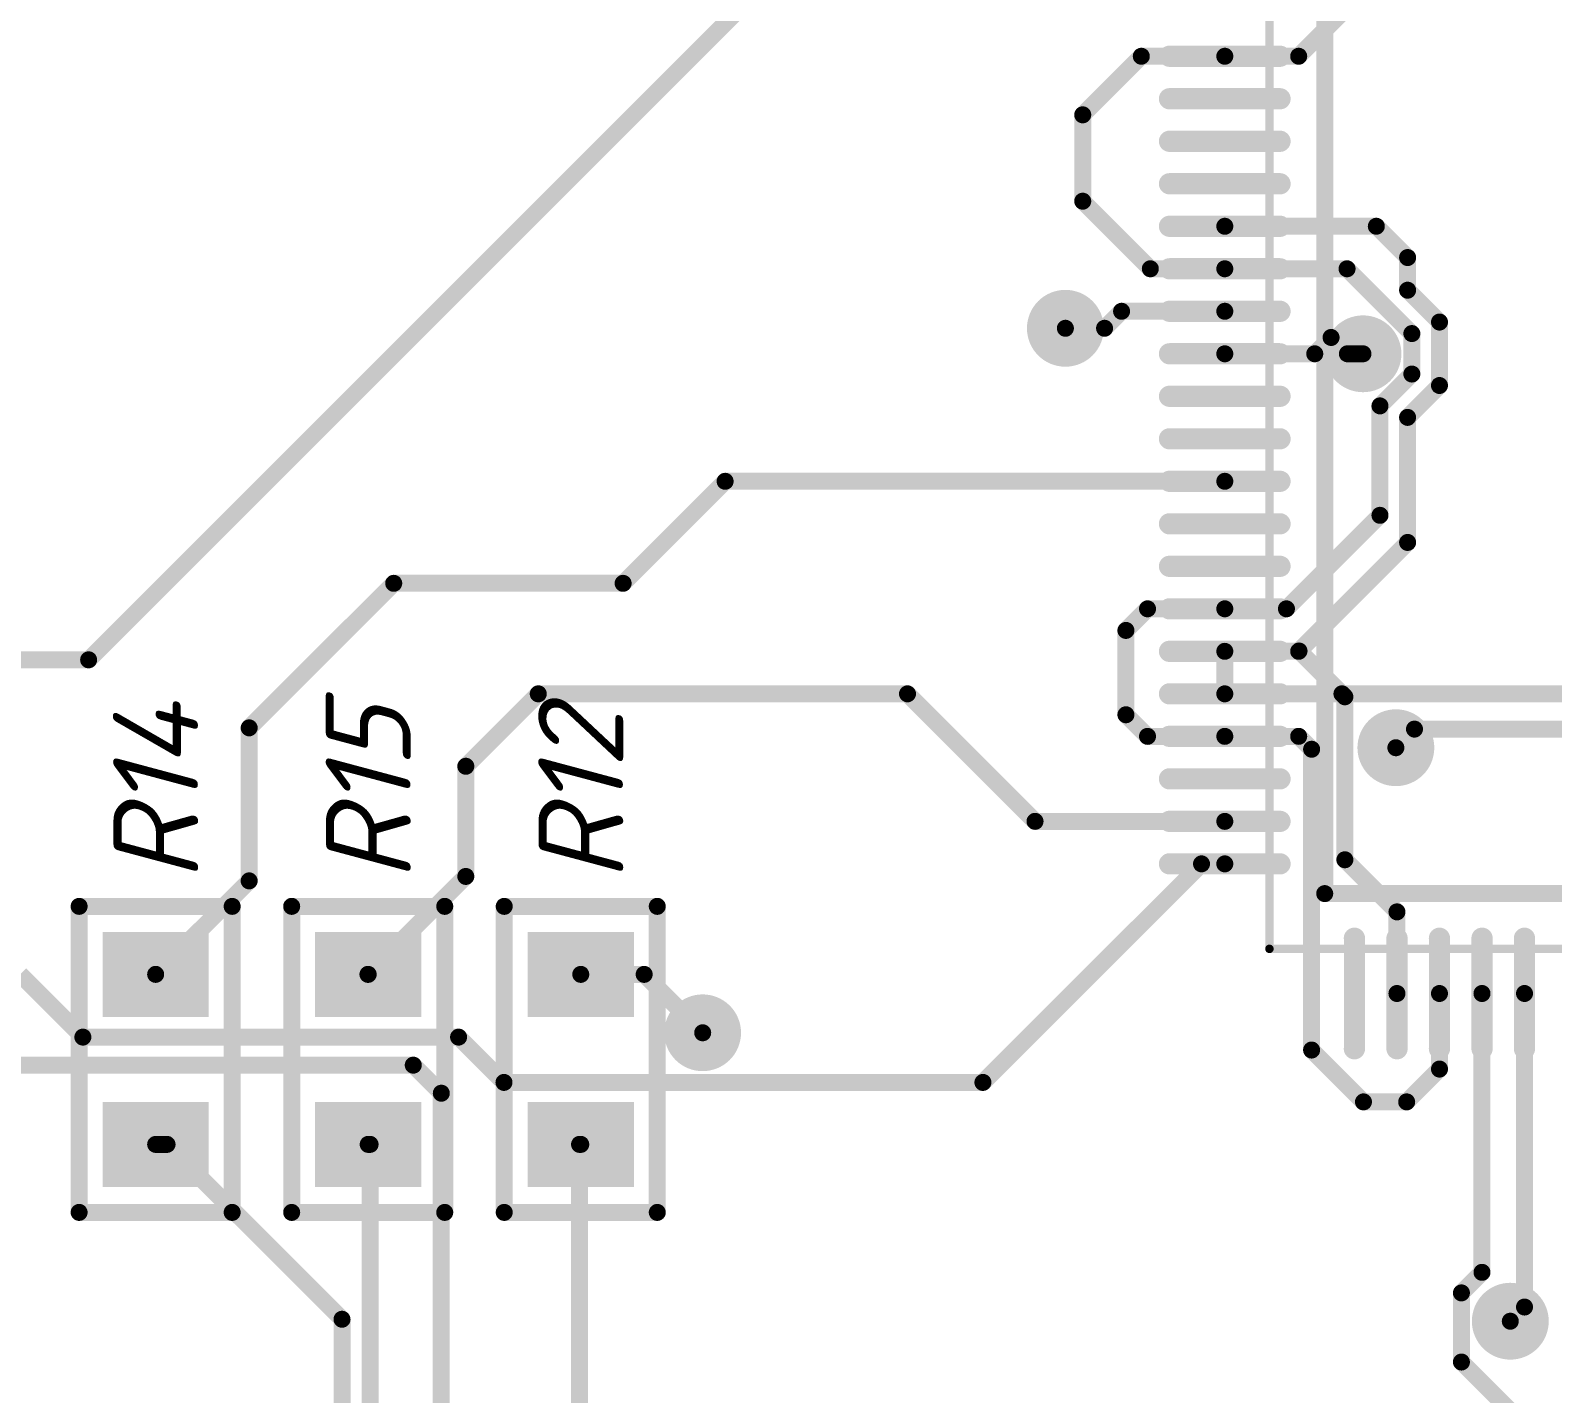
# Model space of a CAD drawing. Header units: millimetres. Extents: x 72 to 295, y 82 to 163.
# Drawn here: x 108.53 to 126.43, y 110.87 to 126.9 of the extents above; entities that cross this region are included whole.
import ezdxf

# ---------------------------------------------------------------- set-up
doc = ezdxf.new("R2010")
doc.units = ezdxf.units.MM
for name, color, linetype in [('Mechanical13', 56, 'Continuous'), ('TopLayer', 1, 'Continuous'), ('TopOverlay', 2, 'Continuous')]:
    doc.layers.add(name, color=color, linetype=linetype)
doc.styles.get("Standard").update_dxf_attribs({"font": 'isocpeui.ttf'})

# ---------------------------------------------------------------- blocks, each defined once
blk = doc.blocks.new('STM_LQFP100_L_8')
at = {"layer": 'Mechanical13', "const_width": 0.1}
for points in [[(-7, -7), (-7, 7)], [(-7, -7), (7, -7)]]:
    blk.add_lwpolyline(points, dxfattribs=at)
at = {"layer": 'Mechanical13', "const_width": 0.05}
blk.add_lwpolyline([(-7.025, -7, 1), (-6.975, -7, 1)], format="xyb", close=True, dxfattribs=at)
blk.add_lwpolyline([(-7.025, -7, 1), (-6.975, -7, 1)], format="xyb", close=True, dxfattribs=at)
at = {"layer": 'TopLayer', "const_width": 0.25}
for points in [[(-8.175, 3.5), (-6.875, 3.5)], [(-8.175, 3), (-6.875, 3)], [(-8.175, 2.5), (-6.875, 2.5)], [(-8.175, 2), (-6.875, 2)], [(-8.175, 1.5), (-6.875, 1.5)], [(-8.175, 1), (-6.875, 1)], [(-8.175, 0.5), (-6.875, 0.5)], [(-8.175, 0), (-6.875, 0)], [(-8.175, -0.5), (-6.875, -0.5)], [(-8.175, -1), (-6.875, -1)], [(-8.175, -1.5), (-6.875, -1.5)], [(-8.175, -2), (-6.875, -2)], [(-8.175, -2.5), (-6.875, -2.5)], [(-8.175, -3), (-6.875, -3)], [(-8.175, -3.5), (-6.875, -3.5)], [(-8.175, -4), (-6.875, -4)], [(-8.175, -4.5), (-6.875, -4.5)], [(-8.175, -5), (-6.875, -5)], [(-8.175, -5.5), (-6.875, -5.5)], [(-8.175, -6), (-6.875, -6)], [(-6, -6.875), (-6, -8.175)], [(-5.5, -6.875), (-5.5, -8.175)], [(-5, -6.875), (-5, -8.175)], [(-4.5, -6.875), (-4.5, -8.175)], [(-4, -6.875), (-4, -8.175)]]:
    blk.add_lwpolyline(points, dxfattribs=at)
at = {"layer": 'TopLayer', "const_width": 0.125}
for points in [[(-8.238, 3.5, 1), (-8.113, 3.5, 1)], [(-6.938, 3.5, 1), (-6.813, 3.5, 1)], [(-8.238, 3, 1), (-8.113, 3, 1)], [(-6.938, 3, 1), (-6.813, 3, 1)], [(-8.238, 2.5, 1), (-8.113, 2.5, 1)], [(-6.938, 2.5, 1), (-6.813, 2.5, 1)], [(-8.238, 2, 1), (-8.113, 2, 1)], [(-6.938, 2, 1), (-6.813, 2, 1)], [(-8.238, 1.5, 1), (-8.113, 1.5, 1)], [(-6.938, 1.5, 1), (-6.813, 1.5, 1)], [(-8.238, 1, 1), (-8.113, 1, 1)], [(-6.938, 1, 1), (-6.813, 1, 1)], [(-8.238, 0.5, 1), (-8.113, 0.5, 1)], [(-6.938, 0.5, 1), (-6.813, 0.5, 1)], [(-8.238, 0, 1), (-8.113, 0, 1)], [(-6.938, 0, 1), (-6.813, 0, 1)], [(-8.238, -0.5, 1), (-8.113, -0.5, 1)], [(-6.938, -0.5, 1), (-6.813, -0.5, 1)], [(-8.238, -1, 1), (-8.113, -1, 1)], [(-6.938, -1, 1), (-6.813, -1, 1)], [(-8.238, -1.5, 1), (-8.113, -1.5, 1)], [(-6.938, -1.5, 1), (-6.813, -1.5, 1)], [(-8.238, -2, 1), (-8.113, -2, 1)], [(-6.938, -2, 1), (-6.813, -2, 1)], [(-8.238, -2.5, 1), (-8.113, -2.5, 1)], [(-6.938, -2.5, 1), (-6.813, -2.5, 1)], [(-8.238, -3, 1), (-8.113, -3, 1)], [(-6.938, -3, 1), (-6.813, -3, 1)], [(-8.238, -3.5, 1), (-8.113, -3.5, 1)], [(-6.938, -3.5, 1), (-6.813, -3.5, 1)], [(-8.238, -4, 1), (-8.113, -4, 1)], [(-6.938, -4, 1), (-6.813, -4, 1)], [(-8.238, -4.5, 1), (-8.113, -4.5, 1)], [(-6.938, -4.5, 1), (-6.813, -4.5, 1)], [(-8.238, -5, 1), (-8.113, -5, 1)], [(-6.938, -5, 1), (-6.813, -5, 1)], [(-8.238, -5.5, 1), (-8.113, -5.5, 1)], [(-6.938, -5.5, 1), (-6.813, -5.5, 1)], [(-8.238, -6, 1), (-8.113, -6, 1)], [(-6.938, -6, 1), (-6.813, -6, 1)], [(-6.063, -6.875, 1), (-5.938, -6.875, 1)], [(-5.562, -6.875, 1), (-5.437, -6.875, 1)], [(-5.063, -6.875, 1), (-4.938, -6.875, 1)], [(-4.562, -6.875, 1), (-4.437, -6.875, 1)], [(-4.063, -6.875, 1), (-3.938, -6.875, 1)], [(-6.063, -8.175, 1), (-5.938, -8.175, 1)], [(-5.562, -8.175, 1), (-5.437, -8.175, 1)], [(-5.063, -8.175, 1), (-4.938, -8.175, 1)], [(-4.562, -8.175, 1), (-4.437, -8.175, 1)], [(-4.063, -8.175, 1), (-3.938, -8.175, 1)]]:
    blk.add_lwpolyline(points, format="xyb", close=True, dxfattribs=at)
at = {"layer": 'TopOverlay', "const_width": 0.2}
for points in [[(-6.35, -6.35), (-6.35, 6.35)], [(-6.35, -6.35), (6.35, -6.35)]]:
    blk.add_lwpolyline(points, dxfattribs=at)
at = {"layer": 'TopOverlay', "const_width": 0.1}
blk.add_lwpolyline([(-6.4, -6.35, 1), (-6.3, -6.35, 1)], format="xyb", close=True, dxfattribs=at)
blk.add_lwpolyline([(-6.4, -6.35, 1), (-6.3, -6.35, 1)], format="xyb", close=True, dxfattribs=at)
blk = doc.blocks.new('CH0805R_30')
at = {"layer": 'TopLayer'}
for points in [[(-0.5, -0.625), (-0.5, 0.625), (-1.5, -0.625), (-1.5, 0.625)], [(1.5, -0.625), (1.5, 0.625), (0.5, -0.625), (0.5, 0.625)]]:
    blk.add_solid(points, dxfattribs=at)
at = {"layer": 'TopOverlay', "const_width": 0.2}
for points in [[(-1.8, -0.9), (-1.8, 0.9)], [(1.8, 0.9), (-1.8, 0.9)], [(1.8, -0.9), (1.8, 0.9)], [(1.8, -0.9), (-1.8, -0.9)]]:
    blk.add_lwpolyline(points, dxfattribs=at)
at = {"layer": 'TopOverlay', "const_width": 0.1}
for points in [[(-1.85, 0.9, 1), (-1.75, 0.9, 1)], [(-1.85, 0.9, 1), (-1.75, 0.9, 1)], [(1.75, 0.9, 1), (1.85, 0.9, 1)], [(1.75, 0.9, 1), (1.85, 0.9, 1)], [(-1.85, -0.9, 1), (-1.75, -0.9, 1)], [(-1.85, -0.9, 1), (-1.75, -0.9, 1)], [(1.75, -0.9, 1), (1.85, -0.9, 1)], [(1.75, -0.9, 1), (1.85, -0.9, 1)]]:
    blk.add_lwpolyline(points, format="xyb", close=True, dxfattribs=at)
blk = doc.blocks.new('CH0805R_31')
at = {"layer": 'TopLayer'}
for points in [[(-0.5, -0.625), (-0.5, 0.625), (-1.5, -0.625), (-1.5, 0.625)], [(1.5, -0.625), (1.5, 0.625), (0.5, -0.625), (0.5, 0.625)]]:
    blk.add_solid(points, dxfattribs=at)
at = {"layer": 'TopOverlay', "const_width": 0.2}
for points in [[(-1.8, -0.9), (-1.8, 0.9)], [(1.8, 0.9), (-1.8, 0.9)], [(1.8, -0.9), (1.8, 0.9)], [(1.8, -0.9), (-1.8, -0.9)]]:
    blk.add_lwpolyline(points, dxfattribs=at)
at = {"layer": 'TopOverlay', "const_width": 0.1}
for points in [[(-1.85, 0.9, 1), (-1.75, 0.9, 1)], [(-1.85, 0.9, 1), (-1.75, 0.9, 1)], [(1.75, 0.9, 1), (1.85, 0.9, 1)], [(1.75, 0.9, 1), (1.85, 0.9, 1)], [(-1.85, -0.9, 1), (-1.75, -0.9, 1)], [(-1.85, -0.9, 1), (-1.75, -0.9, 1)], [(1.75, -0.9, 1), (1.85, -0.9, 1)], [(1.75, -0.9, 1), (1.85, -0.9, 1)]]:
    blk.add_lwpolyline(points, format="xyb", close=True, dxfattribs=at)
blk = doc.blocks.new('CH0805R_33')
at = {"layer": 'TopLayer'}
for points in [[(-0.5, -0.625), (-0.5, 0.625), (-1.5, -0.625), (-1.5, 0.625)], [(1.5, -0.625), (1.5, 0.625), (0.5, -0.625), (0.5, 0.625)]]:
    blk.add_solid(points, dxfattribs=at)
at = {"layer": 'TopOverlay', "const_width": 0.2}
for points in [[(-1.8, -0.9), (-1.8, 0.9)], [(1.8, 0.9), (-1.8, 0.9)], [(1.8, -0.9), (1.8, 0.9)], [(1.8, -0.9), (-1.8, -0.9)]]:
    blk.add_lwpolyline(points, dxfattribs=at)
at = {"layer": 'TopOverlay', "const_width": 0.1}
for points in [[(-1.85, 0.9, 1), (-1.75, 0.9, 1)], [(-1.85, 0.9, 1), (-1.75, 0.9, 1)], [(1.75, 0.9, 1), (1.85, 0.9, 1)], [(1.75, 0.9, 1), (1.85, 0.9, 1)], [(-1.85, -0.9, 1), (-1.75, -0.9, 1)], [(-1.85, -0.9, 1), (-1.75, -0.9, 1)], [(1.75, -0.9, 1), (1.85, -0.9, 1)], [(1.75, -0.9, 1), (1.85, -0.9, 1)]]:
    blk.add_lwpolyline(points, format="xyb", close=True, dxfattribs=at)

msp = doc.modelspace()

# ---------------------------------------------------------------- linework, layer by layer
at = {"color": 7, "const_width": 0.2}
for points in [[(109.212, 119.5), (118.812, 129.1)], [(123.444, 126.6), (124.1, 127.256)], [(120.904, 125.911), (121.593, 126.6)], [(121.593, 126.6), (122.575, 126.6)], [(122.575, 126.6), (123.444, 126.6)], [(120.904, 124.895), (120.904, 125.911)], [(120.904, 124.895), (121.699, 124.1)], [(122.575, 124.6), (124.357, 124.6)], [(124.357, 124.6), (124.725, 124.232)], [(124.725, 123.848), (124.725, 124.232)], [(121.699, 124.1), (122.575, 124.1)], [(122.575, 124.1), (124.013, 124.1)], [(124.013, 124.1), (124.775, 123.338)], [(124.725, 123.848), (125.1, 123.473)], [(121.161, 123.4), (121.361, 123.6)], [(121.361, 123.6), (122.575, 123.6)], [(125.1, 122.727), (125.1, 123.473)], [(120.7, 123.4), (121.161, 123.4)], [(123.633, 123.1), (123.825, 123.292)], [(123.825, 123.292), (124.017, 123.1)], [(124.775, 122.862), (124.775, 123.338)], [(122.575, 123.1), (123.633, 123.1)], [(124.017, 123.1), (124.2, 123.1)], [(124.4, 122.487), (124.775, 122.862)], [(124.725, 122.352), (125.1, 122.727)], [(124.4, 121.2), (124.4, 122.487)], [(124.725, 120.881), (124.725, 122.352)], [(115.498, 120.4), (116.698, 121.6)], [(116.698, 121.6), (122.575, 121.6)], [(123.3, 120.1), (124.4, 121.2)], [(123.448, 119.604), (124.725, 120.881)], [(111.1, 118.7), (112.8, 120.4)], [(112.8, 120.4), (115.498, 120.4)], [(121.412, 119.846), (121.666, 120.1)], [(121.666, 120.1), (122.575, 120.1)], [(122.575, 120.1), (123.3, 120.1)], [(121.412, 118.854), (121.412, 119.846)], [(107, 119.5), (109.212, 119.5)], [(122.575, 119.6), (123.448, 119.604)], [(122.575, 119.6), (123.444, 119.6)], [(122.575, 119.1), (122.575, 119.6)], [(123.444, 119.6), (123.448, 119.604)], [(123.448, 119.604), (123.953, 119.1)], [(113.648, 118.248), (114.5, 119.1)], [(114.5, 119.1), (118.843, 119.1)], [(118.843, 119.1), (120.343, 117.6)], [(122.575, 119.1), (123.953, 119.1)], [(123.953, 119.1), (123.987, 119.065)], [(123.953, 119.1), (126.923, 119.1)], [(123.987, 117.148), (123.987, 119.065)], [(121.412, 118.854), (121.666, 118.6)], [(111.1, 116.9), (111.1, 118.7)], [(121.666, 118.6), (122.575, 118.6)], [(122.575, 118.6), (123.444, 118.6)], [(123.444, 118.6), (123.596, 118.448)], [(124.587, 118.466), (124.806, 118.685)], [(124.806, 118.685), (128.61, 118.685)], [(123.596, 114.91), (123.596, 118.448)], [(113.648, 116.952), (113.648, 118.248)], [(120.343, 117.6), (122.575, 117.6)], [(119.73, 114.529), (122.301, 117.1)], [(122.301, 117.1), (122.575, 117.1)], [(123.987, 117.148), (124.6, 116.535)], [(110, 115.8), (111.1, 116.9)], [(112.497, 115.8), (113.648, 116.952)], [(124.6, 115.575), (124.6, 116.535)], [(108.406, 115.8), (109.144, 115.062)], [(112.497, 115.8), (112.5, 115.8)], [(115, 115.8), (115.746, 115.8)], [(115.746, 115.8), (116.434, 115.113)], [(125.1, 114.686), (125.1, 115.575)], [(125.6, 112.295), (125.6, 115.575)], [(126.1, 111.887), (126.1, 115.575)], [(109.144, 115.062), (113.563, 115.062)], [(113.563, 115.062), (114.097, 114.529)], [(123.596, 114.91), (124.206, 114.3)], [(103.226, 114.732), (113.03, 114.732)], [(113.03, 114.732), (113.36, 114.402)], [(124.714, 114.3), (125.1, 114.686)], [(114.097, 114.529), (119.73, 114.529)], [(113.36, 109.174), (113.36, 114.402)], [(124.206, 114.3), (124.714, 114.3)], [(110, 113.8), (110.134, 113.8)], [(110.134, 113.8), (112.192, 111.743)], [(112.5, 113.8), (112.522, 113.8)], [(112.522, 106.223), (112.522, 113.8)], [(114.986, 108.483), (114.986, 113.8)], [(114.986, 113.8), (115, 113.8)], [(125.358, 112.053), (125.6, 112.295)], [(125.358, 111.24), (125.358, 112.053)], [(125.933, 111.72), (126.1, 111.887)], [(112.192, 105.41), (112.192, 111.743)], [(125.358, 111.24), (126.21, 110.388)]]:
    msp.add_lwpolyline(points, dxfattribs=at)
at = {"color": 7}
for points, const_width in [([(121.543, 126.6, 1), (121.643, 126.6, 1)], 0.1), ([(121.543, 126.6, 1), (121.643, 126.6, 1)], 0.1), ([(122.525, 126.6, 1), (122.625, 126.6, 1)], 0.1), ([(122.525, 126.6, 1), (122.625, 126.6, 1)], 0.1), ([(123.394, 126.6, 1), (123.494, 126.6, 1)], 0.1), ([(123.394, 126.6, 1), (123.494, 126.6, 1)], 0.1), ([(120.854, 125.911, 1), (120.954, 125.911, 1)], 0.1), ([(120.854, 125.911, 1), (120.954, 125.911, 1)], 0.1), ([(120.854, 124.895, 1), (120.954, 124.895, 1)], 0.1), ([(120.854, 124.895, 1), (120.954, 124.895, 1)], 0.1), ([(122.525, 124.6, 1), (122.625, 124.6, 1)], 0.1), ([(124.307, 124.6, 1), (124.407, 124.6, 1)], 0.1), ([(124.307, 124.6, 1), (124.407, 124.6, 1)], 0.1), ([(124.675, 124.232, 1), (124.775, 124.232, 1)], 0.1), ([(124.675, 124.232, 1), (124.775, 124.232, 1)], 0.1), ([(121.649, 124.1, 1), (121.749, 124.1, 1)], 0.1), ([(121.649, 124.1, 1), (121.749, 124.1, 1)], 0.1), ([(122.525, 124.1, 1), (122.625, 124.1, 1)], 0.1), ([(122.525, 124.1, 1), (122.625, 124.1, 1)], 0.1), ([(123.963, 124.1, 1), (124.063, 124.1, 1)], 0.1), ([(123.963, 124.1, 1), (124.063, 124.1, 1)], 0.1), ([(124.675, 123.848, 1), (124.775, 123.848, 1)], 0.1), ([(124.675, 123.848, 1), (124.775, 123.848, 1)], 0.1), ([(120.474, 123.4, 1), (120.926, 123.4, 1)], 0.452), ([(120.525, 123.4, 1), (120.875, 123.4, 1)], 0.35), ([(120.525, 123.4, 1), (120.875, 123.4, 1)], 0.35), ([(120.625, 123.4, 1), (120.775, 123.4, 1)], 0.15), ([(121.311, 123.6, 1), (121.411, 123.6, 1)], 0.1), ([(121.311, 123.6, 1), (121.411, 123.6, 1)], 0.1), ([(122.525, 123.6, 1), (122.625, 123.6, 1)], 0.1), ([(123.974, 123.1, 1), (124.426, 123.1, 1)], 0.452), ([(125.05, 123.473, 1), (125.15, 123.473, 1)], 0.1), ([(125.05, 123.473, 1), (125.15, 123.473, 1)], 0.1), ([(120.65, 123.4, 1), (120.75, 123.4, 1)], 0.1), ([(121.111, 123.4, 1), (121.211, 123.4, 1)], 0.1), ([(121.111, 123.4, 1), (121.211, 123.4, 1)], 0.1), ([(123.775, 123.292, 1), (123.875, 123.292, 1)], 0.1), ([(123.775, 123.292, 1), (123.875, 123.292, 1)], 0.1), ([(124.025, 123.1, 1), (124.375, 123.1, 1)], 0.35), ([(124.025, 123.1, 1), (124.375, 123.1, 1)], 0.35), ([(124.725, 123.338, 1), (124.825, 123.338, 1)], 0.1), ([(124.725, 123.338, 1), (124.825, 123.338, 1)], 0.1), ([(122.525, 123.1, 1), (122.625, 123.1, 1)], 0.1), ([(123.583, 123.1, 1), (123.683, 123.1, 1)], 0.1), ([(123.583, 123.1, 1), (123.683, 123.1, 1)], 0.1), ([(123.967, 123.1, 1), (124.067, 123.1, 1)], 0.1), ([(123.967, 123.1, 1), (124.067, 123.1, 1)], 0.1), ([(124.125, 123.1, 1), (124.275, 123.1, 1)], 0.15), ([(124.15, 123.1, 1), (124.25, 123.1, 1)], 0.1), ([(124.725, 122.862, 1), (124.825, 122.862, 1)], 0.1), ([(124.725, 122.862, 1), (124.825, 122.862, 1)], 0.1), ([(125.05, 122.727, 1), (125.15, 122.727, 1)], 0.1), ([(125.05, 122.727, 1), (125.15, 122.727, 1)], 0.1), ([(124.35, 122.487, 1), (124.45, 122.487, 1)], 0.1), ([(124.35, 122.487, 1), (124.45, 122.487, 1)], 0.1), ([(124.675, 122.352, 1), (124.775, 122.352, 1)], 0.1), ([(124.675, 122.352, 1), (124.775, 122.352, 1)], 0.1), ([(116.648, 121.6, 1), (116.748, 121.6, 1)], 0.1), ([(116.648, 121.6, 1), (116.748, 121.6, 1)], 0.1), ([(122.525, 121.6, 1), (122.625, 121.6, 1)], 0.1), ([(124.35, 121.2, 1), (124.45, 121.2, 1)], 0.1), ([(124.35, 121.2, 1), (124.45, 121.2, 1)], 0.1), ([(124.675, 120.881, 1), (124.775, 120.881, 1)], 0.1), ([(124.675, 120.881, 1), (124.775, 120.881, 1)], 0.1), ([(112.75, 120.4, 1), (112.85, 120.4, 1)], 0.1), ([(112.75, 120.4, 1), (112.85, 120.4, 1)], 0.1), ([(115.448, 120.4, 1), (115.548, 120.4, 1)], 0.1), ([(115.448, 120.4, 1), (115.548, 120.4, 1)], 0.1), ([(121.616, 120.1, 1), (121.716, 120.1, 1)], 0.1), ([(121.616, 120.1, 1), (121.716, 120.1, 1)], 0.1), ([(122.525, 120.1, 1), (122.625, 120.1, 1)], 0.1), ([(122.525, 120.1, 1), (122.625, 120.1, 1)], 0.1), ([(123.25, 120.1, 1), (123.35, 120.1, 1)], 0.1), ([(123.25, 120.1, 1), (123.35, 120.1, 1)], 0.1), ([(121.362, 119.846, 1), (121.462, 119.846, 1)], 0.1), ([(121.362, 119.846, 1), (121.462, 119.846, 1)], 0.1), ([(109.162, 119.5, 1), (109.262, 119.5, 1)], 0.1), ([(109.162, 119.5, 1), (109.262, 119.5, 1)], 0.1), ([(122.525, 119.6, 1), (122.625, 119.6, 1)], 0.1), ([(122.525, 119.6, 1), (122.625, 119.6, 1)], 0.1), ([(122.525, 119.6, 1), (122.625, 119.6, 1)], 0.1), ([(123.394, 119.6, 1), (123.494, 119.6, 1)], 0.1), ([(123.394, 119.6, 1), (123.494, 119.6, 1)], 0.1), ([(123.398, 119.604, 1), (123.498, 119.604, 1)], 0.1), ([(123.398, 119.604, 1), (123.498, 119.604, 1)], 0.1), ([(123.398, 119.604, 1), (123.498, 119.604, 1)], 0.1), ([(123.398, 119.604, 1), (123.498, 119.604, 1)], 0.1), ([(114.45, 119.1, 1), (114.55, 119.1, 1)], 0.1), ([(114.45, 119.1, 1), (114.55, 119.1, 1)], 0.1), ([(118.793, 119.1, 1), (118.893, 119.1, 1)], 0.1), ([(118.793, 119.1, 1), (118.893, 119.1, 1)], 0.1), ([(122.525, 119.1, 1), (122.625, 119.1, 1)], 0.1), ([(122.525, 119.1, 1), (122.625, 119.1, 1)], 0.1), ([(123.903, 119.1, 1), (124.003, 119.1, 1)], 0.1), ([(123.903, 119.1, 1), (124.003, 119.1, 1)], 0.1), ([(123.903, 119.1, 1), (124.003, 119.1, 1)], 0.1), ([(123.903, 119.1, 1), (124.003, 119.1, 1)], 0.1), ([(123.937, 119.065, 1), (124.037, 119.065, 1)], 0.1), ([(123.937, 119.065, 1), (124.037, 119.065, 1)], 0.1), ([(121.362, 118.854, 1), (121.462, 118.854, 1)], 0.1), ([(121.362, 118.854, 1), (121.462, 118.854, 1)], 0.1), ([(124.361, 118.466, 1), (124.813, 118.466, 1)], 0.452), ([(111.05, 118.7, 1), (111.15, 118.7, 1)], 0.1), ([(111.05, 118.7, 1), (111.15, 118.7, 1)], 0.1), ([(121.616, 118.6, 1), (121.716, 118.6, 1)], 0.1), ([(121.616, 118.6, 1), (121.716, 118.6, 1)], 0.1), ([(122.525, 118.6, 1), (122.625, 118.6, 1)], 0.1), ([(122.525, 118.6, 1), (122.625, 118.6, 1)], 0.1), ([(123.394, 118.6, 1), (123.494, 118.6, 1)], 0.1), ([(123.394, 118.6, 1), (123.494, 118.6, 1)], 0.1), ([(124.412, 118.466, 1), (124.762, 118.466, 1)], 0.35), ([(124.412, 118.466, 1), (124.762, 118.466, 1)], 0.35), ([(124.756, 118.685, 1), (124.856, 118.685, 1)], 0.1), ([(124.756, 118.685, 1), (124.856, 118.685, 1)], 0.1), ([(123.546, 118.448, 1), (123.646, 118.448, 1)], 0.1), ([(123.546, 118.448, 1), (123.646, 118.448, 1)], 0.1), ([(124.512, 118.466, 1), (124.662, 118.466, 1)], 0.15), ([(124.537, 118.466, 1), (124.637, 118.466, 1)], 0.1), ([(113.598, 118.248, 1), (113.698, 118.248, 1)], 0.1), ([(113.598, 118.248, 1), (113.698, 118.248, 1)], 0.1), ([(120.293, 117.6, 1), (120.393, 117.6, 1)], 0.1), ([(120.293, 117.6, 1), (120.393, 117.6, 1)], 0.1), ([(122.525, 117.6, 1), (122.625, 117.6, 1)], 0.1), ([(122.251, 117.1, 1), (122.351, 117.1, 1)], 0.1), ([(122.251, 117.1, 1), (122.351, 117.1, 1)], 0.1), ([(122.525, 117.1, 1), (122.625, 117.1, 1)], 0.1), ([(123.937, 117.148, 1), (124.037, 117.148, 1)], 0.1), ([(123.937, 117.148, 1), (124.037, 117.148, 1)], 0.1), ([(111.05, 116.9, 1), (111.15, 116.9, 1)], 0.1), ([(111.05, 116.9, 1), (111.15, 116.9, 1)], 0.1), ([(113.598, 116.952, 1), (113.698, 116.952, 1)], 0.1), ([(113.598, 116.952, 1), (113.698, 116.952, 1)], 0.1), ([(124.55, 116.535, 1), (124.65, 116.535, 1)], 0.1), ([(124.55, 116.535, 1), (124.65, 116.535, 1)], 0.1), ([(109.95, 115.8, 1), (110.05, 115.8, 1)], 0.1), ([(112.447, 115.8, 1), (112.547, 115.8, 1)], 0.1), ([(112.447, 115.8, 1), (112.547, 115.8, 1)], 0.1), ([(112.45, 115.8, 1), (112.55, 115.8, 1)], 0.1), ([(114.95, 115.8, 1), (115.05, 115.8, 1)], 0.1), ([(115.696, 115.8, 1), (115.796, 115.8, 1)], 0.1), ([(115.696, 115.8, 1), (115.796, 115.8, 1)], 0.1), ([(124.55, 115.575, 1), (124.65, 115.575, 1)], 0.1), ([(125.05, 115.575, 1), (125.15, 115.575, 1)], 0.1), ([(125.55, 115.575, 1), (125.65, 115.575, 1)], 0.1), ([(126.05, 115.575, 1), (126.15, 115.575, 1)], 0.1), ([(116.208, 115.113, 1), (116.659, 115.113, 1)], 0.452), ([(116.259, 115.113, 1), (116.609, 115.113, 1)], 0.35), ([(116.259, 115.113, 1), (116.609, 115.113, 1)], 0.35), ([(109.094, 115.062, 1), (109.194, 115.062, 1)], 0.1), ([(109.094, 115.062, 1), (109.194, 115.062, 1)], 0.1), ([(113.513, 115.062, 1), (113.613, 115.062, 1)], 0.1), ([(113.513, 115.062, 1), (113.613, 115.062, 1)], 0.1), ([(116.359, 115.113, 1), (116.509, 115.113, 1)], 0.15), ([(116.384, 115.113, 1), (116.484, 115.113, 1)], 0.1), ([(123.546, 114.91, 1), (123.646, 114.91, 1)], 0.1), ([(123.546, 114.91, 1), (123.646, 114.91, 1)], 0.1), ([(112.98, 114.732, 1), (113.08, 114.732, 1)], 0.1), ([(112.98, 114.732, 1), (113.08, 114.732, 1)], 0.1), ([(125.05, 114.686, 1), (125.15, 114.686, 1)], 0.1), ([(125.05, 114.686, 1), (125.15, 114.686, 1)], 0.1), ([(114.047, 114.529, 1), (114.147, 114.529, 1)], 0.1), ([(114.047, 114.529, 1), (114.147, 114.529, 1)], 0.1), ([(119.68, 114.529, 1), (119.78, 114.529, 1)], 0.1), ([(119.68, 114.529, 1), (119.78, 114.529, 1)], 0.1), ([(113.31, 114.402, 1), (113.41, 114.402, 1)], 0.1), ([(113.31, 114.402, 1), (113.41, 114.402, 1)], 0.1), ([(124.156, 114.3, 1), (124.256, 114.3, 1)], 0.1), ([(124.156, 114.3, 1), (124.256, 114.3, 1)], 0.1), ([(124.664, 114.3, 1), (124.764, 114.3, 1)], 0.1), ([(124.664, 114.3, 1), (124.764, 114.3, 1)], 0.1), ([(109.95, 113.8, 1), (110.05, 113.8, 1)], 0.1), ([(110.084, 113.8, 1), (110.184, 113.8, 1)], 0.1), ([(110.084, 113.8, 1), (110.184, 113.8, 1)], 0.1), ([(112.45, 113.8, 1), (112.55, 113.8, 1)], 0.1), ([(112.472, 113.8, 1), (112.572, 113.8, 1)], 0.1), ([(112.472, 113.8, 1), (112.572, 113.8, 1)], 0.1), ([(114.936, 113.8, 1), (115.036, 113.8, 1)], 0.1), ([(114.936, 113.8, 1), (115.036, 113.8, 1)], 0.1), ([(114.95, 113.8, 1), (115.05, 113.8, 1)], 0.1), ([(125.55, 112.295, 1), (125.65, 112.295, 1)], 0.1), ([(125.55, 112.295, 1), (125.65, 112.295, 1)], 0.1), ([(125.308, 112.053, 1), (125.408, 112.053, 1)], 0.1), ([(125.308, 112.053, 1), (125.408, 112.053, 1)], 0.1), ([(125.707, 111.72, 1), (126.159, 111.72, 1)], 0.452), ([(125.758, 111.72, 1), (126.108, 111.72, 1)], 0.35), ([(125.758, 111.72, 1), (126.108, 111.72, 1)], 0.35), ([(126.05, 111.887, 1), (126.15, 111.887, 1)], 0.1), ([(126.05, 111.887, 1), (126.15, 111.887, 1)], 0.1), ([(112.142, 111.743, 1), (112.242, 111.743, 1)], 0.1), ([(112.142, 111.743, 1), (112.242, 111.743, 1)], 0.1), ([(125.858, 111.72, 1), (126.008, 111.72, 1)], 0.15), ([(125.883, 111.72, 1), (125.983, 111.72, 1)], 0.1), ([(125.308, 111.24, 1), (125.408, 111.24, 1)], 0.1), ([(125.308, 111.24, 1), (125.408, 111.24, 1)], 0.1)]:
    msp.add_lwpolyline(points, format="xyb", close=True, dxfattribs=dict(at, const_width=const_width))

# ---------------------------------------------------------------- block references
msp.add_blockref('STM_LQFP100_L_8', (130.1, 123.1), dxfattribs=at)
at = {"color": 7, "rotation": 270}
for name, p in [('CH0805R_31', (110, 114.8)), ('CH0805R_30', (112.5, 114.8)), ('CH0805R_33', (115, 114.8))]:
    msp.add_blockref(name, p, dxfattribs=at)

# ---------------------------------------------------------------- texts
at = {"color": 7}
for s, p in [('R15', (113, 116.9)), ('R12', (115.5, 116.9)), ('R14', (110.5, 116.9))]:
    msp.add_text(s, height=1, rotation=90, dxfattribs=at).set_placement(p)

doc.saveas('drawing.dxf')
